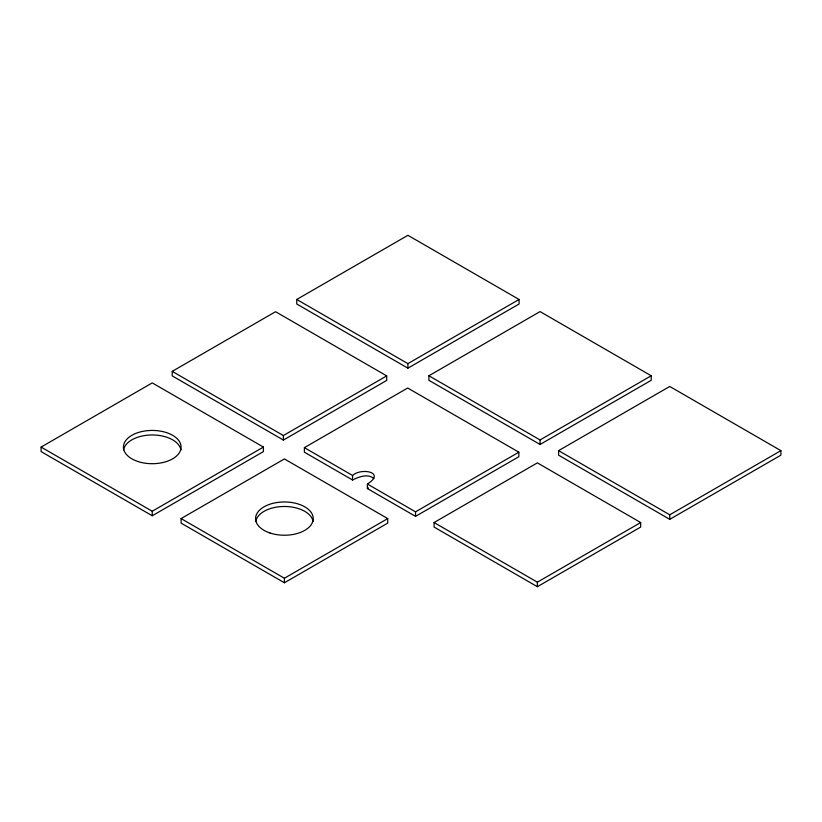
<?xml version="1.0" encoding="UTF-8"?>
<svg xmlns="http://www.w3.org/2000/svg" width="822" height="822" viewBox="0 0 822 822"><rect width="100%" height="100%" fill="white"/><g stroke="black" fill="none" stroke-linecap="round" stroke-linejoin="round"><path stroke-width="1.23" d="M304.387 447.661L407.691 388.015L518.846 452.192L518.846 456.713L415.542 516.36L367.372 488.556L367.372 484.024C386.258 472.301 361.3 467.358 352.556 475.465L304.387 447.661L304.387 452.192L352.556 479.997C358.711 476.914 368.061 473.225 373.876 478.599M367.372 488.556L368.451 487.898M41.1 447.076L152.255 382.898L263.41 447.076L263.41 451.597L152.255 515.774L41.1 451.597L41.1 447.076L152.255 511.243L263.41 447.076M172.23 371.359L275.545 311.713L386.7 375.89L386.7 380.422L283.385 440.068L172.23 375.89L172.23 371.359L283.385 435.537L386.7 375.89M296.752 299.465L407.907 235.298L519.072 299.465L519.072 303.996L407.907 368.174L296.752 303.996L296.752 299.465L407.907 363.643L519.072 299.465M181.097 518.59L284.402 458.943L387.717 518.59L387.717 523.121L284.402 582.767L181.097 523.121L181.097 518.59L284.402 578.236L387.717 518.59M428.909 375.767L540.064 311.589L651.219 375.767L651.219 380.298L540.064 444.466L428.909 380.298L428.909 375.767L540.064 439.945L651.219 375.767M367.372 484.024L415.542 511.839L518.846 452.192M434.067 522.535L537.372 462.878L640.687 522.535L640.687 527.056L537.372 586.703L434.067 527.056L434.067 522.535L537.372 582.182L640.687 522.535M558.59 450.641L669.745 386.463L780.9 450.641L780.9 455.162L669.745 519.34L558.59 455.162L558.59 450.641L669.745 514.808L780.9 450.641M669.745 514.808L669.745 519.34M540.064 439.945L540.064 444.466M537.372 582.182L537.372 586.703M415.542 511.839L415.542 516.36M407.907 363.643L407.907 368.174M352.556 475.465L352.556 479.997M284.402 578.236L284.402 582.767M283.385 435.537L283.385 440.068M152.255 511.243L152.255 515.774M255.745 521.405A28.821 16.635 0 0 1 284.402 506.475A28.821 16.635 0 0 1 313.069 521.405M123.588 449.881A28.821 16.635 0 0 1 152.255 434.961A28.821 16.635 0 0 1 180.922 449.881M269.996 533.005A28.821 16.635 0 0 0 313.223 518.59A28.821 16.635 0 0 0 269.996 504.184A28.821 16.635 0 0 0 269.996 533.005M137.849 461.481A28.821 16.635 0 0 0 181.076 447.076A28.821 16.635 0 0 0 137.849 432.66A28.821 16.635 0 0 0 137.849 461.481"/></g></svg>
